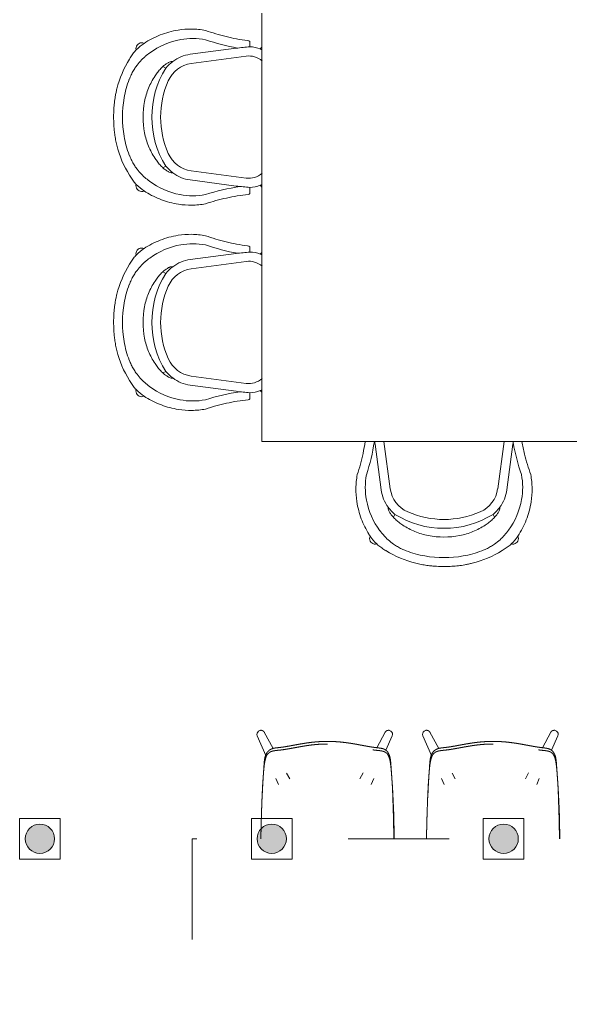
# Model space of a CAD drawing. Header units: millimetres. Extents: x 1680 to 166026, y 35966 to 91121.
# Drawn here: x 129129 to 130792, y 48189 to 51140 of the extents above; entities that cross this region are included whole.
import ezdxf

# ---------------------------------------------------------------- set-up
doc = ezdxf.new("R2010")
doc.units = ezdxf.units.MM
doc.linetypes.add('IMPORT-ACAD_ISO03W100', pattern=[762, 304.8, -457.2])
for name, color, linetype, lineweight in [('A-GENM', 13, 'Continuous', 18), ('G-IMPT', 8, 'Continuous', 18), ('I-Furn', 252, 'Continuous', 13)]:
    doc.layers.add(name, color=color, linetype=linetype, lineweight=lineweight)

# ---------------------------------------------------------------- blocks, each defined once
blk = doc.blocks.new('plan')
at = {"layer": 'A-GENM', "color": 252, "linetype": 'IMPORT-ACAD_ISO03W100', "lineweight": 20, "true_color": 0x939598}
for p, q in [((500827.8, -209973.4), (500827.4, -209977.5)), ((500829.6, -209969.7), (500827.8, -209973.4)), ((500832.5, -209966.7), (500829.6, -209969.7)), ((500836.2, -209965), (500832.5, -209966.7)), ((501231.8, -209966.7), (501228, -209965)), ((501234.7, -209969.7), (501231.8, -209966.7)), ((501236.4, -209973.4), (501234.7, -209969.7)), ((501236.8, -209977.5), (501236.4, -209973.4)), ((501327.8, -209973.4), (501327.4, -209977.5)), ((501329.6, -209969.7), (501327.8, -209973.4)), ((501332.5, -209966.7), (501329.6, -209969.7)), ((501336.2, -209965), (501332.5, -209966.7)), ((501731.8, -209966.7), (501728, -209965)), ((501734.7, -209969.7), (501731.8, -209966.7)), ((501736.4, -209973.4), (501734.7, -209969.7)), ((501736.8, -209977.5), (501736.4, -209973.4)), ((500827.4, -209977.5), (500828.5, -209981.5)), ((501235.8, -209981.5), (501236.8, -209977.5)), ((501327.4, -209977.5), (501328.5, -209981.5)), ((501735.8, -209981.5), (501736.8, -209977.5)), ((502932.1, -210292.2), (500632.1, -210292.2)), ((500632.1, -210292.2), (500632.1, -210892.2))]:
    blk.add_line(p, q, dxfattribs=at)
for points, knots in [([(500836.2, -209965), (500837.6, -209964.6), (500839.7, -209964.4), (500842.4, -209964.9), (500844.4, -209965.6), (500846.2, -209966.6), (500847.8, -209967.9), (500849.2, -209969.5), (500849.9, -209970.7), (500850.1, -209971.4)], [0, 0, 0, 0, 0.1111111, 0.1666667, 0.2222222, 0.2777778, 0.3333333, 0.3888889, 0.4444444, 0.4444444, 0.4444444, 0.4444444]), ([(501214.1, -209971.4), (501214.4, -209970.7), (501215.1, -209969.5), (501216.4, -209967.9), (501218.1, -209966.6), (501219.9, -209965.6), (501221.8, -209964.9), (501224.6, -209964.4), (501226.7, -209964.6), (501228, -209965)], [0.5555556, 0.5555556, 0.5555556, 0.5555556, 0.6111111, 0.6666667, 0.7222222, 0.7777778, 0.8333333, 0.8888889, 1, 1, 1, 1]), ([(501336.2, -209965), (501337.6, -209964.6), (501339.7, -209964.4), (501342.4, -209964.9), (501344.4, -209965.6), (501346.2, -209966.6), (501347.8, -209967.9), (501349.2, -209969.5), (501349.9, -209970.7), (501350.1, -209971.4)], [0, 0, 0, 0, 0.1111111, 0.1666667, 0.2222222, 0.2777778, 0.3333333, 0.3888889, 0.4444444, 0.4444444, 0.4444444, 0.4444444]), ([(501714.1, -209971.4), (501714.4, -209970.7), (501715.1, -209969.5), (501716.4, -209967.9), (501718.1, -209966.6), (501719.9, -209965.6), (501721.8, -209964.9), (501724.6, -209964.4), (501726.7, -209964.6), (501728, -209965)], [0.5555556, 0.5555556, 0.5555556, 0.5555556, 0.6111111, 0.6666667, 0.7222222, 0.7777778, 0.8333333, 0.8888889, 1, 1, 1, 1]), ([(500847, -210097.3), (500847, -210096.9), (500847.2, -210094.4), (500847.5, -210089.8), (500847.9, -210083.4), (500848.3, -210077.4), (500848.7, -210071.4), (500849, -210065), (500849.6, -210058.6), (500850.4, -210052.4), (500851.5, -210047), (500852.8, -210042.1), (500854.4, -210038), (500856.1, -210034.4), (500857.9, -210031.5), (500859.8, -210029.2), (500861.7, -210027.2), (500863.3, -210025.8), (500864.5, -210024.8), (500865.7, -210023.9), (500867.3, -210022.9), (500868.8, -210022.1), (500870, -210021.5), (500871, -210021.1), (500872, -210020.7), (500873.3, -210020.2), (500874.9, -210019.7), (500877, -210019.1), (500879.2, -210018.6), (500881.6, -210018.2), (500884.1, -210017.8), (500886.4, -210017.5), (500888.3, -210017.3), (500889.8, -210017.1), (500891.3, -210017), (500893.4, -210016.7), (500896.1, -210016.4), (500899.6, -210016), (500903.3, -210015.6), (500907.4, -210015), (500911.7, -210014.3), (500916.3, -210013.5), (500920.3, -210012.8), (500923.6, -210012.3), (500927, -210011.7), (500931.5, -210010.9), (500936.1, -210010), (500939.8, -210009.3), (500942.6, -210008.8), (500945.4, -210008.3), (500949.2, -210007.6), (500954.1, -210006.7), (500959, -210005.8), (500963, -210005.2), (500966, -210004.7), (500969, -210004.2), (500973.1, -210003.5), (500978.1, -210002.8), (500984.3, -210001.9), (500990.5, -210001.1), (500996.7, -210000.4), (501005, -209999.6), (501015.4, -209998.8), (501027.9, -209998.2), (501036.2, -209998.1), (501040.4, -209998.1)], [0.5819017, 0.5819017, 0.5819017, 0.5819017, 0.5833333, 0.5909091, 0.5984848, 0.6060606, 0.6136364, 0.6212121, 0.6287879, 0.6363636, 0.6439394, 0.6515152, 0.6590909, 0.6666667, 0.6742424, 0.6818182, 0.6893939, 0.6969697, 0.7007576, 0.7045455, 0.7121212, 0.719697, 0.7234848, 0.7272727, 0.7310606, 0.7348485, 0.7424242, 0.75, 0.7575758, 0.7651515, 0.7727273, 0.780303, 0.7840909, 0.7878788, 0.7916667, 0.7954545, 0.8030303, 0.8106061, 0.8181818, 0.8257576, 0.8333333, 0.8409091, 0.8484848, 0.8522727, 0.8560606, 0.8636364, 0.8712121, 0.875, 0.8787879, 0.8825758, 0.8863636, 0.8939394, 0.9015152, 0.905303, 0.9090909, 0.9128788, 0.9166667, 0.9242424, 0.9318182, 0.9393939, 0.9469697, 0.9545455, 0.969697, 0.9848485, 1, 1, 1, 1]), ([(501040.4, -209998.1), (501044.9, -209998.1), (501053.7, -209998.3), (501067, -209998.9), (501078.1, -209999.8), (501086.9, -210000.7), (501093.5, -210001.5), (501100.1, -210002.4), (501106.6, -210003.3), (501112, -210004.1), (501116.3, -210004.8), (501119.5, -210005.4), (501122.6, -210005.9), (501126.8, -210006.6), (501132, -210007.6), (501137.1, -210008.5), (501141.1, -210009.3), (501144, -210009.8), (501147, -210010.3), (501150.8, -210011.1), (501155.5, -210011.9), (501161, -210012.9), (501166.1, -210013.8), (501170.8, -210014.6), (501175.2, -210015.3), (501178.7, -210015.8), (501181.3, -210016.2), (501183.8, -210016.5), (501186.7, -210016.9), (501190, -210017.2), (501192.6, -210017.5), (501194.6, -210017.7), (501196, -210017.9), (501197.4, -210018.1), (501199.2, -210018.4), (501201.3, -210018.7), (501203.3, -210019.1), (501204.8, -210019.4), (501206, -210019.7), (501207.1, -210020), (501208.5, -210020.5), (501210.3, -210021.1), (501211.9, -210021.9), (501213.2, -210022.6), (501214.2, -210023.2), (501215.2, -210023.8), (501216.6, -210024.7), (501218.2, -210026), (501220.2, -210027.8), (501222.1, -210030.1), (501224, -210033.1), (501226.4, -210037.9), (501228.7, -210044.2), (501230.2, -210052.1), (501231, -210058.7), (501231.6, -210065.5), (501232.1, -210072.2), (501232.5, -210078.5), (501232.9, -210084.4), (501233.1, -210088.2), (501233.2, -210089.9)], [0, 0, 0, 0, 0.016129, 0.0322581, 0.0483871, 0.0564516, 0.0645161, 0.0725806, 0.0806452, 0.0887097, 0.0927419, 0.0967742, 0.1008065, 0.1048387, 0.1129032, 0.1209677, 0.125, 0.1290323, 0.1330645, 0.1370968, 0.1451613, 0.1532258, 0.1612903, 0.1693548, 0.1774194, 0.1854839, 0.1895161, 0.1935484, 0.2016129, 0.2096774, 0.2177419, 0.2217742, 0.2258065, 0.2298387, 0.233871, 0.2419355, 0.25, 0.2540323, 0.2580645, 0.2620968, 0.266129, 0.2741935, 0.2822581, 0.2862903, 0.2903226, 0.2943548, 0.2983871, 0.3064516, 0.3145161, 0.3225806, 0.3306452, 0.3387097, 0.3548387, 0.3629032, 0.3709677, 0.3790323, 0.3870968, 0.3951613, 0.4032258, 0.4095603, 0.4095603, 0.4095603, 0.4095603]), ([(501347, -210097.3), (501347, -210096.9), (501347.2, -210094.4), (501347.5, -210089.8), (501347.9, -210083.4), (501348.3, -210077.4), (501348.7, -210071.4), (501349, -210065), (501349.6, -210058.6), (501350.4, -210052.4), (501351.5, -210047), (501352.8, -210042.1), (501354.4, -210038), (501356.1, -210034.4), (501357.9, -210031.5), (501359.8, -210029.2), (501361.7, -210027.2), (501363.3, -210025.8), (501364.5, -210024.8), (501365.7, -210023.9), (501367.3, -210022.9), (501368.8, -210022.1), (501370, -210021.5), (501371, -210021.1), (501372, -210020.7), (501373.3, -210020.2), (501374.9, -210019.7), (501377, -210019.1), (501379.2, -210018.6), (501381.6, -210018.2), (501384.1, -210017.8), (501386.4, -210017.5), (501388.3, -210017.3), (501389.8, -210017.1), (501391.3, -210017), (501393.4, -210016.7), (501396.1, -210016.4), (501399.6, -210016), (501403.3, -210015.6), (501407.4, -210015), (501411.7, -210014.3), (501416.3, -210013.5), (501420.3, -210012.8), (501423.6, -210012.3), (501427, -210011.7), (501431.5, -210010.9), (501436.1, -210010), (501439.8, -210009.3), (501442.6, -210008.8), (501445.4, -210008.3), (501449.2, -210007.6), (501454.1, -210006.7), (501459, -210005.8), (501463, -210005.2), (501466, -210004.7), (501469, -210004.2), (501473.1, -210003.5), (501478.1, -210002.8), (501484.3, -210001.9), (501490.5, -210001.1), (501496.7, -210000.4), (501505, -209999.6), (501515.4, -209998.8), (501527.9, -209998.2), (501536.2, -209998.1), (501540.4, -209998.1)], [0.5819017, 0.5819017, 0.5819017, 0.5819017, 0.5833333, 0.5909091, 0.5984848, 0.6060606, 0.6136364, 0.6212121, 0.6287879, 0.6363636, 0.6439394, 0.6515152, 0.6590909, 0.6666667, 0.6742424, 0.6818182, 0.6893939, 0.6969697, 0.7007576, 0.7045455, 0.7121212, 0.719697, 0.7234848, 0.7272727, 0.7310606, 0.7348485, 0.7424242, 0.75, 0.7575758, 0.7651515, 0.7727273, 0.780303, 0.7840909, 0.7878788, 0.7916667, 0.7954545, 0.8030303, 0.8106061, 0.8181818, 0.8257576, 0.8333333, 0.8409091, 0.8484848, 0.8522727, 0.8560606, 0.8636364, 0.8712121, 0.875, 0.8787879, 0.8825758, 0.8863636, 0.8939394, 0.9015152, 0.905303, 0.9090909, 0.9128788, 0.9166667, 0.9242424, 0.9318182, 0.9393939, 0.9469697, 0.9545455, 0.969697, 0.9848485, 1, 1, 1, 1]), ([(501540.4, -209998.1), (501544.9, -209998.1), (501553.7, -209998.3), (501567, -209998.9), (501578.1, -209999.8), (501586.9, -210000.7), (501593.5, -210001.5), (501600.1, -210002.4), (501606.6, -210003.3), (501612, -210004.1), (501616.3, -210004.8), (501619.5, -210005.4), (501622.6, -210005.9), (501626.8, -210006.6), (501632, -210007.6), (501637.1, -210008.5), (501641.1, -210009.3), (501644, -210009.8), (501647, -210010.3), (501650.8, -210011.1), (501655.5, -210011.9), (501661, -210012.9), (501666.1, -210013.8), (501670.8, -210014.6), (501675.2, -210015.3), (501678.7, -210015.8), (501681.3, -210016.2), (501683.8, -210016.5), (501686.7, -210016.9), (501690, -210017.2), (501692.6, -210017.5), (501694.6, -210017.7), (501696, -210017.9), (501697.4, -210018.1), (501699.2, -210018.4), (501701.3, -210018.7), (501703.3, -210019.1), (501704.8, -210019.4), (501706, -210019.7), (501707.1, -210020), (501708.5, -210020.5), (501710.3, -210021.1), (501711.9, -210021.9), (501713.2, -210022.6), (501714.2, -210023.2), (501715.2, -210023.8), (501716.6, -210024.7), (501718.2, -210026), (501720.2, -210027.8), (501722.1, -210030.1), (501724, -210033.1), (501726.4, -210037.9), (501728.7, -210044.2), (501730.2, -210052.1), (501731, -210058.7), (501731.6, -210065.5), (501732.1, -210072.2), (501732.5, -210078.5), (501732.9, -210084.4), (501733.1, -210088.2), (501733.2, -210089.9)], [0, 0, 0, 0, 0.016129, 0.0322581, 0.0483871, 0.0564516, 0.0645161, 0.0725806, 0.0806452, 0.0887097, 0.0927419, 0.0967742, 0.1008065, 0.1048387, 0.1129032, 0.1209677, 0.125, 0.1290323, 0.1330645, 0.1370968, 0.1451613, 0.1532258, 0.1612903, 0.1693548, 0.1774194, 0.1854839, 0.1895161, 0.1935484, 0.2016129, 0.2096774, 0.2177419, 0.2217742, 0.2258065, 0.2298387, 0.233871, 0.2419355, 0.25, 0.2540323, 0.2580645, 0.2620968, 0.266129, 0.2741935, 0.2822581, 0.2862903, 0.2903226, 0.2943548, 0.2983871, 0.3064516, 0.3145161, 0.3225806, 0.3306452, 0.3387097, 0.3548387, 0.3629032, 0.3709677, 0.3790323, 0.3870968, 0.3951613, 0.4032258, 0.4095603, 0.4095603, 0.4095603, 0.4095603]), ([(501040.4, -210006), (501036.3, -210006), (501028, -210006.2), (501015.7, -210006.7), (501005.4, -210007.5), (500997.2, -210008.4), (500992.1, -210008.9), (500988.1, -210009.4), (500984, -210010), (500979, -210010.7), (500974, -210011.5), (500970, -210012.1), (500967, -210012.6), (500964.1, -210013.1), (500960.2, -210013.7), (500955.3, -210014.6), (500950.5, -210015.5), (500947.2, -210016.1), (500945.4, -210016.4), (500943.5, -210016.8), (500941.2, -210017.2), (500937.5, -210017.9), (500933, -210018.7), (500927.7, -210019.6), (500922.7, -210020.5), (500917.9, -210021.4), (500913.2, -210022.1), (500908.8, -210022.8), (500904.6, -210023.4), (500900.7, -210023.9), (500897, -210024.3), (500894.1, -210024.6), (500891.9, -210024.8), (500890.3, -210025), (500888.8, -210025.2), (500886.8, -210025.4), (500884.4, -210025.6), (500882.2, -210025.9), (500880.5, -210026.2), (500879.3, -210026.4), (500878.1, -210026.6), (500876.6, -210026.9), (500874.8, -210027.3), (500873.1, -210027.8), (500871.7, -210028.2), (500870.7, -210028.6), (500869.8, -210029), (500868.5, -210029.5), (500867, -210030.3), (500865.5, -210031.2), (500864.3, -210032.1), (500863.4, -210032.8), (500862.5, -210033.6), (500861.2, -210034.7), (500859.7, -210036.3), (500857.9, -210038.6), (500856.2, -210041.5), (500854.7, -210045.4), (500853.3, -210050), (500852, -210055.2), (500850.9, -210060.6), (500849.9, -210066.3), (500849.1, -210072.5), (500848.5, -210078.8), (500847.8, -210085), (500847.3, -210091.2), (500846.7, -210099.4), (500846.1, -210109.7), (500845.3, -210121.8), (500844.6, -210133.9), (500844.1, -210146.2), (500843.4, -210162.7), (500842.6, -210183.2), (500841.9, -210207.8), (500841.4, -210228.3), (500841, -210244.5), (500840.7, -210256.7), (500840.4, -210266.9), (500840.2, -210275), (500840.1, -210281.2), (500840, -210286.9), (500839.9, -210290.6), (500839.9, -210292.2)], [0, 0, 0, 0, 0.0151515, 0.030303, 0.0454545, 0.0530303, 0.0606061, 0.0643939, 0.0681818, 0.0757576, 0.0833333, 0.0871212, 0.0909091, 0.094697, 0.0984848, 0.1060606, 0.1136364, 0.1174242, 0.1193182, 0.1212121, 0.125, 0.1287879, 0.1363636, 0.1439394, 0.1515152, 0.1590909, 0.1666667, 0.1742424, 0.1818182, 0.1893939, 0.1969697, 0.2045455, 0.2083333, 0.2121212, 0.2159091, 0.219697, 0.2272727, 0.2348485, 0.2386364, 0.2424242, 0.2462121, 0.25, 0.2575758, 0.2651515, 0.2689394, 0.2727273, 0.2765152, 0.280303, 0.2878788, 0.2954545, 0.2992424, 0.3030303, 0.3068182, 0.3106061, 0.3181818, 0.3257576, 0.3333333, 0.3409091, 0.3484848, 0.3560606, 0.3636364, 0.3712121, 0.3787879, 0.3863636, 0.3939394, 0.4015152, 0.4090909, 0.4242424, 0.4393939, 0.4545455, 0.469697, 0.4848485, 0.5151515, 0.5454545, 0.5757576, 0.5909091, 0.6060606, 0.6212121, 0.6287879, 0.6363636, 0.6439394, 0.6496598, 0.6496598, 0.6496598, 0.6496598]), ([(501240.8, -210292.2), (501240.8, -210291.1), (501240.8, -210287.7), (501240.7, -210282.2), (501240.5, -210273.4), (501240.2, -210262.5), (501240, -210249.4), (501239.6, -210232), (501239, -210210.2), (501238.2, -210184), (501237.5, -210162.3), (501236.8, -210144.7), (501236.2, -210131.5), (501235.3, -210118.2), (501234.3, -210105), (501233.7, -210094.4), (501233, -210085.9), (501232.4, -210079.6), (501231.6, -210072.9), (501230.8, -210066.1), (501229.9, -210059.6), (501228.7, -210053.8), (501227.3, -210048.8), (501225.6, -210044.3), (501224.1, -210041.1), (501222.9, -210038.8), (501222, -210037.3), (501221.1, -210036), (501219.9, -210034.6), (501218.3, -210033.2), (501216.7, -210032.1), (501215.4, -210031.2), (501214.4, -210030.6), (501213.4, -210030.1), (501212.1, -210029.4), (501210.4, -210028.7), (501208.7, -210028.1), (501207.2, -210027.7), (501206.1, -210027.4), (501204.9, -210027.1), (501203.3, -210026.8), (501201.2, -210026.4), (501199, -210026.1), (501197.1, -210025.9), (501195.7, -210025.8), (501194.1, -210025.6), (501192, -210025.4), (501189.3, -210025.1), (501185.8, -210024.7), (501182, -210024.3), (501178, -210023.7), (501173.7, -210023.1), (501169.2, -210022.4), (501164.5, -210021.6), (501159.4, -210020.7), (501153.9, -210019.7), (501149.3, -210018.9), (501145.5, -210018.2), (501142.6, -210017.6), (501139.7, -210017.1), (501135.7, -210016.4), (501130.7, -210015.4), (501125.6, -210014.5), (501121.5, -210013.8), (501118.4, -210013.3), (501115.2, -210012.7), (501111, -210012), (501105.7, -210011.2), (501099.3, -210010.3), (501092.8, -210009.4), (501086.3, -210008.6), (501077.6, -210007.7), (501066.7, -210006.8), (501053.6, -210006.2), (501044.8, -210006.1), (501040.4, -210006)], [0.3505219, 0.3505219, 0.3505219, 0.3505219, 0.3548387, 0.3629032, 0.3709677, 0.3870968, 0.4032258, 0.4193548, 0.4516129, 0.483871, 0.516129, 0.5322581, 0.5483871, 0.5645161, 0.5806452, 0.5967742, 0.6048387, 0.6129032, 0.6209677, 0.6290323, 0.6370968, 0.6451613, 0.6532258, 0.6612903, 0.6693548, 0.6733871, 0.6774194, 0.6814516, 0.6854839, 0.6935484, 0.7016129, 0.7056452, 0.7096774, 0.7137097, 0.7177419, 0.7258065, 0.733871, 0.7379032, 0.7419355, 0.7459677, 0.75, 0.7580645, 0.766129, 0.7701613, 0.7741935, 0.7782258, 0.7822581, 0.7903226, 0.7983871, 0.8064516, 0.8145161, 0.8225806, 0.8306452, 0.8387097, 0.8467742, 0.8548387, 0.8629032, 0.8669355, 0.8709677, 0.875, 0.8790323, 0.8870968, 0.8951613, 0.8991935, 0.9032258, 0.9072581, 0.9112903, 0.9193548, 0.9274194, 0.9354839, 0.9435484, 0.9516129, 0.9677419, 0.983871, 1, 1, 1, 1]), ([(501540.4, -210006), (501536.3, -210006), (501528, -210006.2), (501515.7, -210006.7), (501505.4, -210007.5), (501497.2, -210008.4), (501492.1, -210008.9), (501488.1, -210009.4), (501484, -210010), (501479, -210010.7), (501474, -210011.5), (501470, -210012.1), (501467, -210012.6), (501464.1, -210013.1), (501460.2, -210013.7), (501455.3, -210014.6), (501450.5, -210015.5), (501447.2, -210016.1), (501445.4, -210016.4), (501443.5, -210016.8), (501441.2, -210017.2), (501437.5, -210017.9), (501433, -210018.7), (501427.7, -210019.6), (501422.7, -210020.5), (501417.9, -210021.4), (501413.2, -210022.1), (501408.8, -210022.8), (501404.6, -210023.4), (501400.7, -210023.9), (501397, -210024.3), (501394.1, -210024.6), (501391.9, -210024.8), (501390.3, -210025), (501388.8, -210025.2), (501386.8, -210025.4), (501384.4, -210025.6), (501382.2, -210025.9), (501380.5, -210026.2), (501379.3, -210026.4), (501378.1, -210026.6), (501376.6, -210026.9), (501374.8, -210027.3), (501373.1, -210027.8), (501371.7, -210028.2), (501370.7, -210028.6), (501369.8, -210029), (501368.5, -210029.5), (501367, -210030.3), (501365.5, -210031.2), (501364.3, -210032.1), (501363.4, -210032.8), (501362.5, -210033.6), (501361.2, -210034.7), (501359.7, -210036.3), (501357.9, -210038.6), (501356.2, -210041.5), (501354.7, -210045.4), (501353.3, -210050), (501352, -210055.2), (501350.9, -210060.6), (501349.9, -210066.3), (501349.1, -210072.5), (501348.5, -210078.8), (501347.8, -210085), (501347.3, -210091.2), (501346.7, -210099.4), (501346.1, -210109.7), (501345.3, -210121.8), (501344.6, -210133.9), (501344.1, -210146.2), (501343.4, -210162.7), (501342.6, -210183.2), (501341.9, -210207.8), (501341.4, -210228.3), (501341, -210244.5), (501340.7, -210256.7), (501340.4, -210266.9), (501340.2, -210275), (501340.1, -210281.2), (501340, -210286.9), (501339.9, -210290.6), (501339.9, -210292.2)], [0, 0, 0, 0, 0.0151515, 0.030303, 0.0454545, 0.0530303, 0.0606061, 0.0643939, 0.0681818, 0.0757576, 0.0833333, 0.0871212, 0.0909091, 0.094697, 0.0984848, 0.1060606, 0.1136364, 0.1174242, 0.1193182, 0.1212121, 0.125, 0.1287879, 0.1363636, 0.1439394, 0.1515152, 0.1590909, 0.1666667, 0.1742424, 0.1818182, 0.1893939, 0.1969697, 0.2045455, 0.2083333, 0.2121212, 0.2159091, 0.219697, 0.2272727, 0.2348485, 0.2386364, 0.2424242, 0.2462121, 0.25, 0.2575758, 0.2651515, 0.2689394, 0.2727273, 0.2765152, 0.280303, 0.2878788, 0.2954545, 0.2992424, 0.3030303, 0.3068182, 0.3106061, 0.3181818, 0.3257576, 0.3333333, 0.3409091, 0.3484848, 0.3560606, 0.3636364, 0.3712121, 0.3787879, 0.3863636, 0.3939394, 0.4015152, 0.4090909, 0.4242424, 0.4393939, 0.4545455, 0.469697, 0.4848485, 0.5151515, 0.5454545, 0.5757576, 0.5909091, 0.6060606, 0.6212121, 0.6287879, 0.6363636, 0.6439394, 0.6496598, 0.6496598, 0.6496598, 0.6496598]), ([(501740.8, -210292.2), (501740.8, -210291.1), (501740.8, -210287.7), (501740.7, -210282.2), (501740.5, -210273.4), (501740.2, -210262.5), (501740, -210249.4), (501739.6, -210232), (501739, -210210.2), (501738.2, -210184), (501737.5, -210162.3), (501736.8, -210144.7), (501736.2, -210131.5), (501735.3, -210118.2), (501734.3, -210105), (501733.7, -210094.4), (501733, -210085.9), (501732.4, -210079.6), (501731.6, -210072.9), (501730.8, -210066.1), (501729.9, -210059.6), (501728.7, -210053.8), (501727.3, -210048.8), (501725.6, -210044.3), (501724.1, -210041.1), (501722.9, -210038.8), (501722, -210037.3), (501721.1, -210036), (501719.9, -210034.6), (501718.3, -210033.2), (501716.7, -210032.1), (501715.4, -210031.2), (501714.4, -210030.6), (501713.4, -210030.1), (501712.1, -210029.4), (501710.4, -210028.7), (501708.7, -210028.1), (501707.2, -210027.7), (501706.1, -210027.4), (501704.9, -210027.1), (501703.3, -210026.8), (501701.2, -210026.4), (501699, -210026.1), (501697.1, -210025.9), (501695.7, -210025.8), (501694.1, -210025.6), (501692, -210025.4), (501689.3, -210025.1), (501685.8, -210024.7), (501682, -210024.3), (501678, -210023.7), (501673.7, -210023.1), (501669.2, -210022.4), (501664.5, -210021.6), (501659.4, -210020.7), (501653.9, -210019.7), (501649.3, -210018.9), (501645.5, -210018.2), (501642.6, -210017.6), (501639.7, -210017.1), (501635.7, -210016.4), (501630.7, -210015.4), (501625.6, -210014.5), (501621.5, -210013.8), (501618.4, -210013.3), (501615.2, -210012.7), (501611, -210012), (501605.7, -210011.2), (501599.3, -210010.3), (501592.8, -210009.4), (501586.3, -210008.6), (501577.6, -210007.7), (501566.7, -210006.8), (501553.6, -210006.2), (501544.8, -210006.1), (501540.4, -210006)], [0.3505219, 0.3505219, 0.3505219, 0.3505219, 0.3548387, 0.3629032, 0.3709677, 0.3870968, 0.4032258, 0.4193548, 0.4516129, 0.483871, 0.516129, 0.5322581, 0.5483871, 0.5645161, 0.5806452, 0.5967742, 0.6048387, 0.6129032, 0.6209677, 0.6290323, 0.6370968, 0.6451613, 0.6532258, 0.6612903, 0.6693548, 0.6733871, 0.6774194, 0.6814516, 0.6854839, 0.6935484, 0.7016129, 0.7056452, 0.7096774, 0.7137097, 0.7177419, 0.7258065, 0.733871, 0.7379032, 0.7419355, 0.7459677, 0.75, 0.7580645, 0.766129, 0.7701613, 0.7741935, 0.7782258, 0.7822581, 0.7903226, 0.7983871, 0.8064516, 0.8145161, 0.8225806, 0.8306452, 0.8387097, 0.8467742, 0.8548387, 0.8629032, 0.8669355, 0.8709677, 0.875, 0.8790323, 0.8870968, 0.8951613, 0.8991935, 0.9032258, 0.9072581, 0.9112903, 0.9193548, 0.9274194, 0.9354839, 0.9435484, 0.9516129, 0.9677419, 0.983871, 1, 1, 1, 1]), ([(500839.2, -210292.3), (500839.2, -210291), (500839.3, -210287.6), (500839.4, -210282.1), (500839.5, -210275.7), (500839.7, -210269.5), (500839.9, -210261.3), (500840.2, -210251.1), (500840.5, -210238.7), (500840.9, -210222.1), (500841.6, -210201.4), (500842.3, -210180.7), (500843, -210164.1), (500843.6, -210151.6), (500844.2, -210139), (500844.8, -210126.6), (500845.5, -210117), (500845.9, -210111.4), (500846, -210109.8)], [0.3440701, 0.3440701, 0.3440701, 0.3440701, 0.3484848, 0.3560606, 0.3636364, 0.3712121, 0.3787879, 0.3939394, 0.4090909, 0.4242424, 0.4545455, 0.4848485, 0.5, 0.5151515, 0.530303, 0.5454545, 0.5606061, 0.5666753, 0.5666753, 0.5666753, 0.5666753]), ([(501235.4, -210118.3), (501235.5, -210120.3), (501236, -210126.9), (501236.6, -210137.7), (501237.4, -210150.9), (501238, -210164.2), (501238.6, -210177.5), (501239.3, -210190.7), (501240, -210208.2), (501240.8, -210225.9), (501241.1, -210243.6), (501241.2, -210256.9), (501241.4, -210268), (501241.5, -210276.8), (501241.5, -210283.4), (501241.6, -210288.6), (501241.6, -210291.5), (501241.6, -210292.2)], [0.4440972, 0.4440972, 0.4440972, 0.4440972, 0.4516129, 0.4677419, 0.483871, 0.5, 0.516129, 0.5322581, 0.5483871, 0.5806452, 0.5967742, 0.6129032, 0.6290323, 0.6370968, 0.6451613, 0.6532258, 0.6558587, 0.6558587, 0.6558587, 0.6558587]), ([(501339.2, -210292.3), (501339.2, -210291), (501339.3, -210287.6), (501339.4, -210282.1), (501339.5, -210275.7), (501339.7, -210269.5), (501339.9, -210261.3), (501340.2, -210251.1), (501340.5, -210238.7), (501340.9, -210222.1), (501341.6, -210201.4), (501342.3, -210180.7), (501343, -210164.1), (501343.6, -210151.6), (501344.2, -210139), (501344.8, -210126.6), (501345.5, -210117), (501345.9, -210111.4), (501346, -210109.8)], [0.3440701, 0.3440701, 0.3440701, 0.3440701, 0.3484848, 0.3560606, 0.3636364, 0.3712121, 0.3787879, 0.3939394, 0.4090909, 0.4242424, 0.4545455, 0.4848485, 0.5, 0.5151515, 0.530303, 0.5454545, 0.5606061, 0.5666753, 0.5666753, 0.5666753, 0.5666753]), ([(501735.4, -210118.3), (501735.5, -210120.3), (501736, -210126.9), (501736.6, -210137.7), (501737.4, -210150.9), (501738, -210164.2), (501738.6, -210177.5), (501739.3, -210190.7), (501740, -210208.2), (501740.8, -210225.9), (501741.1, -210243.6), (501741.2, -210256.9), (501741.4, -210268), (501741.5, -210276.8), (501741.5, -210283.4), (501741.6, -210288.6), (501741.6, -210291.5), (501741.6, -210292.2)], [0.4440972, 0.4440972, 0.4440972, 0.4440972, 0.4516129, 0.4677419, 0.483871, 0.5, 0.516129, 0.5322581, 0.5483871, 0.5806452, 0.5967742, 0.6129032, 0.6290323, 0.6370968, 0.6451613, 0.6532258, 0.6558587, 0.6558587, 0.6558587, 0.6558587])]:
    blk.add_open_spline(points, degree=3, knots=knots, dxfattribs=at)
for points in [[(501234.9, -210111.7), (501234.9, -210112.5), (501235, -210113.4), (501235.1, -210114.2)], [(501734.9, -210111.7), (501734.9, -210112.5), (501735, -210113.4), (501735.1, -210114.2)]]:
    blk.add_open_spline(points, degree=3, dxfattribs=at)
at = {"layer": 'G-IMPT', "color": 252, "lineweight": 20, "true_color": 0x939598}
for p, q in [((500876.4, -210019.5), (500849.7, -209970.6)), ((501189.2, -210017.1), (501214.5, -209970.6)), ((501376.4, -210019.5), (501349.7, -209970.6)), ((501689.2, -210017.1), (501714.5, -209970.6)), ((500854.2, -210040.5), (500828.5, -209981.4)), ((501216.8, -210025), (501235.8, -209981.4)), ((501354.2, -210040.5), (501328.5, -209981.4)), ((501716.8, -210025), (501735.8, -209981.4)), ((500926.3, -210111.3), (500916.7, -210093.7)), ((501138, -210111.3), (501147.7, -210093.4)), ((501426.3, -210111.3), (501416.7, -210093.7)), ((501638, -210111.3), (501647.7, -210093.4)), ((500892.3, -210127.9), (500884.5, -210109.9)), ((501171.9, -210127.9), (501179.9, -210109.7)), ((501235.1, -210114.3), (501234.9, -210112.6)), ((501392.3, -210127.9), (501384.5, -210109.9)), ((501671.9, -210127.9), (501679.9, -210109.7)), ((501735.1, -210114.3), (501734.9, -210112.6))]:
    blk.add_line(p, q, dxfattribs=at)
at = {"layer": 'I-Furn', "color": 252, "lineweight": 20, "true_color": 0x939598}
for p, q in [((500842.1, -205892.2), (500842.1, -209092.2)), ((500764.6, -207904.1), (500625.8, -207922.4)), ((500806.4, -207899.8), (500806.4, -207884)), ((500842.1, -207901.1), (500837.2, -207906.3)), ((500794.9, -207927.9), (500629.2, -207950.2)), ((500552.1, -207964.3), (500543.4, -207959.4)), ((500543.4, -208265.1), (500552.1, -208260.2)), ((500629.2, -208274.3), (500794.9, -208296.6)), ((500764.6, -208320.3), (500625.8, -208302.1)), ((500837.2, -208318.2), (500842.1, -208323.4)), ((500806.4, -208342.9), (500806.4, -208324.7)), ((500764.6, -208524.1), (500625.8, -208542.4)), ((500806.4, -208519.8), (500806.4, -208504)), ((500842.1, -208521.1), (500837.2, -208526.3)), ((500794.9, -208547.9), (500629.2, -208570.2)), ((500552.1, -208584.3), (500543.4, -208579.4)), ((500543.4, -208885.1), (500552.1, -208880.2)), ((500629.2, -208894.3), (500794.9, -208916.6)), ((500764.6, -208940.3), (500625.8, -208922.1)), ((500837.2, -208938.2), (500842.1, -208943.4)), ((500806.4, -208962.9), (500806.4, -208944.7)), ((500842.1, -209092.2), (501942.1, -209092.2)), ((501184, -209099.7), (501202.3, -209238.5)), ((501230.1, -209235.2), (501210.8, -209092.2)), ((501573.4, -209092.2), (501554.2, -209235.2)), ((501600.2, -209099.7), (501581.9, -209238.5)), ((501239.2, -209321), (501244.1, -209312.2)), ((501540.1, -209312.2), (501544.9, -209321))]:
    blk.add_line(p, q, dxfattribs=at)
for centre, radius, start, end in [((500479.2, -207904.7), 17, 90, 195.0417), ((500479.2, -207904.7), 17, 64.7377, 90), ((500865.3, -208668.3), 770.7, 94.3794, 97.5045), ((500793.9, -207906.2), 25.5, 60.6526, 79.3474), ((500804.6, -207984), 84.2, 67.2466, 88.7534), ((500806.3, -207983), 82.6, 64.1875, 68.0915), ((500712.9, -208103.8), 317.8, 148.2906, 166.0178), ((500640.2, -208031.8), 110.3, 97.5045, 127.439), ((500791.1, -208112.3), 281.1, 148.2284, 211.7716), ((500656.7, -208052.7), 137, 127.5736, 139.7632), ((500712.9, -208103.8), 290.8, 158.6129, 170.1803), ((500760, -208112.2), 338.6, 170.1369, 189.8631), ((500712.9, -208120.6), 290.8, 189.8197, 201.3871), ((500712.9, -208120.6), 317.8, 193.9821, 211.6855), ((500640.7, -208188.3), 114.1, 219.0747, 233.7042), ((500640.2, -208192.7), 110.3, 232.561, 262.4955), ((500479.2, -208319.8), 17, 164.9471, 270), ((500865.3, -207556.2), 770.7, 262.4955, 265.6206), ((500804.6, -208240.5), 84.2, 271.2466, 292.7534), ((500807.6, -208242), 81.5, 291.1779, 295.1859), ((500479.2, -208319.8), 17, 270, 295.1257), ((500800.3, -208338.2), 7.68, 276.4311, 322.5062), ((500479.2, -208524.7), 17, 90, 195.0417), ((500479.2, -208524.7), 17, 64.7377, 90), ((500865.3, -209288.3), 770.7, 94.3794, 97.5045), ((500793.9, -208526.2), 25.5, 60.6526, 79.3474), ((500804.6, -208604), 84.2, 67.2466, 88.7534), ((500806.3, -208603), 82.6, 64.1875, 68.0915), ((500712.9, -208723.8), 317.8, 148.2906, 166.0178), ((500640.2, -208651.8), 110.3, 97.5045, 127.439), ((500791.1, -208732.3), 281.1, 148.2284, 211.7716), ((500656.7, -208672.7), 137, 127.5736, 139.7632), ((500712.9, -208723.8), 290.8, 158.6129, 170.1803), ((500760, -208732.2), 338.6, 170.1369, 189.8631), ((500712.9, -208740.6), 290.8, 189.8197, 201.3871), ((500712.9, -208740.6), 317.8, 193.9821, 211.6855), ((500640.7, -208808.3), 114.1, 219.0747, 233.7042), ((500640.2, -208812.7), 110.3, 232.561, 262.4955), ((500479.2, -208939.8), 17, 164.9471, 270), ((500865.3, -208176.2), 770.7, 262.4955, 265.6206), ((500804.6, -208860.5), 84.2, 271.2466, 292.7534), ((500807.6, -208862), 81.5, 291.1779, 295.1859), ((500479.2, -208939.8), 17, 270, 295.1257), ((500800.3, -208958.2), 7.68, 276.4311, 322.5062), ((501948.1, -208999.1), 770.7, 186.9432, 187.5045), ((500836.1, -208999.1), 770.7, 352.4955, 353.0568), ((501311.7, -209224.1), 110.3, 187.5045, 217.439), ((501472.6, -209224.1), 110.3, 322.561, 352.4955), ((501316, -209223.6), 114.1, 216.2958, 230.9253), ((501451.6, -209207.7), 137, 310.2368, 322.4264), ((501392.1, -209073.3), 281.1, 238.2284, 301.7716), ((501184.6, -209385.2), 17, 154.8743, 180), ((501184.6, -209385.2), 17, 180, 285.0529), ((501599.7, -209385.2), 17, 254.9583, 0), ((501599.7, -209385.2), 17, 0, 25.2623), ((501383.7, -209151.4), 317.8, 238.3145, 256.0179), ((501383.7, -209151.4), 290.8, 248.6129, 260.1803), ((501392.1, -209104.4), 338.6, 260.1369, 279.8631), ((501400.5, -209151.4), 290.8, 279.8197, 291.3871), ((501400.5, -209151.4), 317.8, 283.9822, 301.7094)]:
    blk.add_arc(centre, radius, start, end, dxfattribs=at)
for centre, major_axis, ratio, start_param, end_param in [((500710.8, -208256.4), (-168.7, 361.1), 0.743443, 6.088233, 6.431545), ((500658.6, -208226), (-59.8, 348.3), 0.757502, 6.01024, 6.28875), ((501069.9, -206933.7), (-500, -899.1), 0.784664, 0.138546, 0.261181), ((500477.2, -208003.3), (-65.8, -124.7), 0.478878, 3.871, 4.138428), ((500496.6, -208039.4), (-47, -125.6), 0.50749, 3.86733, 4.228209), ((500751.9, -208322.5), (-201.9, 432), 0.743519, 0.150103, 0.202513), ((500802.9, -207987.4), (0, 60), 0.999391, 5.553271, 6.416879), ((500641.1, -208038.3), (0, 88.9), 0.999391, 0.133693, 1.15785), ((500809.6, -208112.2), (0, 273.1), 0.999391, 1.15785, 1.983742), ((500684, -208112.2), (0, 221.7), 0.904663, 1.355749, 1.785826), ((500641.1, -208186.2), (0, 88.9), 0.999391, 1.983742, 3.007899), ((500485.9, -208189.6), (-55.5, 122.1), 0.437253, 2.022491, 2.374731), ((500802.9, -208237.1), (0, 60), 0.999391, 3.007899, 3.871507), ((500477.2, -208221.2), (-65.8, 124.7), 0.478878, 2.144758, 2.412185), ((500754.3, -207903.1), (-207.1, -429.5), 0.744468, 6.087227, 6.136628), ((500718.4, -207971.9), (-185.9, -352.5), 0.742648, 6.164094, 6.506695), ((501055, -209281.8), (-496.6, 886.1), 0.781135, 5.993716, 6.127059), ((500658.1, -207998.4), (-58.8, -348.5), 0.757664, 6.267187, 6.554051), ((500710.8, -208876.4), (-168.7, 361.1), 0.743443, 6.088233, 6.431545), ((500658.6, -208846), (-59.8, 348.3), 0.757502, 6.01024, 6.28875), ((501069.9, -207553.7), (-500, -899.1), 0.784664, 0.138546, 0.261181), ((500477.2, -208623.3), (-65.8, -124.7), 0.478878, 3.871, 4.138428), ((500496.6, -208659.4), (-47, -125.6), 0.50749, 3.86733, 4.228209), ((500751.9, -208942.5), (-201.9, 432), 0.743519, 0.150103, 0.202513), ((500802.9, -208607.4), (0, 60), 0.999391, 5.553271, 6.416879), ((500641.1, -208658.3), (0, 88.9), 0.999391, 0.133693, 1.15785), ((500809.6, -208732.2), (0, 273.1), 0.999391, 1.15785, 1.983742), ((500684, -208732.2), (0, 221.7), 0.904663, 1.355749, 1.785826), ((500641.1, -208806.2), (0, 88.9), 0.999391, 1.983742, 3.007899), ((500485.9, -208809.6), (-55.5, 122.1), 0.437253, 2.022491, 2.374731), ((500802.9, -208857.1), (0, 60), 0.999391, 3.007899, 3.871507), ((500477.2, -208841.2), (-65.8, 124.7), 0.478878, 2.144758, 2.412185), ((500754.3, -208523.1), (-207.1, -429.5), 0.744468, 6.087227, 6.136628), ((500718.4, -208591.9), (-185.9, -352.5), 0.742648, 6.164094, 6.506695), ((501055, -209901.8), (-496.6, 886.1), 0.781135, 5.993716, 6.127059), ((500658.1, -208618.4), (-58.8, -348.5), 0.757664, 6.267187, 6.554051), ((500222.6, -208809.4), (-886.1, 496.6), 0.781135, 3.297719, 3.425346), ((502570.7, -208794.5), (899.1, 500), 0.784664, 2.880412, 3.003047), ((501505.9, -209206.2), (348.5, 58.8), 0.757664, 2.870727, 3.157591), ((501278.4, -209205.8), (-348.3, 59.8), 0.757502, 3.136028, 3.414538), ((501318.2, -209223.3), (88.9, 0), 0.999391, 3.275286, 4.299443), ((501466, -209223.3), (88.9, 0), 0.999391, 5.125335, 6.149492), ((501247.9, -209153.6), (-361.1, 168.7), 0.743443, 2.993232, 3.336545), ((501532.5, -209146), (352.5, 185.9), 0.742648, 2.918083, 3.260684), ((501392.1, -209054.7), (273.1, 0), 0.999391, 4.299443, 5.125335), ((501283.2, -209387.2), (-124.7, 65.8), 0.478878, 0.729407, 0.996835), ((501601.3, -209110.1), (429.5, 207.1), 0.744468, 3.28815, 3.337551), ((501314.8, -209378.5), (-122.1, 55.5), 0.437253, 0.766862, 1.119102), ((501392.1, -209180.3), (221.7, 0), 0.904663, 4.497359, 4.927436), ((501465, -209367.7), (125.6, 47), 0.50749, 5.196569, 5.557448), ((501181.8, -209112.5), (-432, 201.9), 0.743519, 2.939079, 2.99149), ((501501.1, -209387.2), (124.7, 65.8), 0.478878, 5.28635, 5.553778)]:
    blk.add_ellipse(centre, major_axis=major_axis, ratio=ratio, start_param=start_param, end_param=end_param, dxfattribs=at)
for points in [[(500589.8, -207849.3), (500570.7, -207852.4), (500534.5, -207862.2), (500501.9, -207879.1), (500486.5, -207889.3)], [(500672, -207850.4), (500658.2, -207847.8), (500630.6, -207845.1), (500603.3, -207847.1), (500589.8, -207849.3)], [(500798.6, -207881.1), (500776.8, -207878.1), (500733.9, -207869.9), (500692.4, -207857.6), (500672, -207850.4)], [(500462.8, -207909.1), (500462.2, -207909.7), (500461, -207910.9), (500459.8, -207912.1), (500459.3, -207912.8)], [(500459.3, -207912.8), (500456.3, -207916.5), (500450.5, -207924.2), (500445.2, -207932.5), (500442.6, -207936.8)], [(500546.7, -207956.5), (500543.5, -207959.2), (500537.1, -207965.2), (500528, -207975.9), (500522.3, -207983.7), (500519.7, -207987.7)], [(500573.2, -207944.2), (500572.1, -207943.8), (500569.2, -207943.8), (500562.8, -207945.7), (500555.1, -207949.9), (500549.5, -207954.1), (500546.7, -207956.5)], [(500519.7, -207987.7), (500515.9, -207993.6), (500508.8, -208005.6), (500499.9, -208024.6), (500492.8, -208044.4), (500489.4, -208058), (500488.1, -208064.9)], [(500404.5, -208027.1), (500403.6, -208030.8), (500401.9, -208038.3), (500400.4, -208045.8), (500399.7, -208049.6)], [(500399.7, -208049.6), (500398.6, -208056), (500396.7, -208068.8), (500395.7, -208081.7), (500395.4, -208088.1)], [(500395.4, -208088.1), (500395, -208095.9), (500394.6, -208111.3), (500395, -208126.8), (500395.3, -208134.5)], [(500395.3, -208134.5), (500395.5, -208139.4), (500396.2, -208149.2), (500397.3, -208158.9), (500397.9, -208163.7)], [(500397.9, -208163.7), (500398.7, -208169.4), (500400.6, -208180.6), (500403.1, -208191.9), (500404.6, -208197.4)], [(500488.1, -208159.5), (500489.4, -208166.5), (500492.8, -208180.1), (500499.9, -208199.9), (500508.8, -208218.9), (500515.9, -208230.9), (500519.7, -208236.8)], [(500519.7, -208236.8), (500522.3, -208240.8), (500528, -208248.6), (500537.1, -208259.3), (500543.5, -208265.3), (500546.7, -208268)], [(500442.5, -208287.6), (500445.1, -208291.9), (500450.4, -208300.3), (500456.3, -208308), (500459.3, -208311.7)], [(500573.2, -208280.3), (500572.1, -208280.7), (500569.2, -208280.7), (500562.8, -208278.7), (500555.1, -208274.6), (500549.5, -208270.4), (500546.7, -208268)], [(500459.3, -208311.7), (500459.9, -208312.4), (500461, -208313.6), (500462.2, -208314.8), (500462.8, -208315.4)], [(500486.4, -208335.2), (500487.4, -208335.8), (500489.2, -208337.1), (500491.1, -208338.2), (500492, -208338.7)], [(500492, -208338.7), (500506.8, -208348), (500538.2, -208363.4), (500572.6, -208372.4), (500590.6, -208375.3)], [(500672.1, -208374.1), (500692.9, -208367.2), (500735.2, -208355.5), (500779, -208348.3), (500801.2, -208345.8)], [(500590.6, -208375.3), (500604, -208377.5), (500631, -208379.4), (500658.4, -208376.6), (500672.1, -208374.1)], [(500589.8, -208469.3), (500570.7, -208472.4), (500534.5, -208482.2), (500501.9, -208499.1), (500486.5, -208509.3)], [(500672, -208470.4), (500658.2, -208467.8), (500630.6, -208465.1), (500603.3, -208467.1), (500589.8, -208469.3)], [(500798.6, -208501.1), (500776.8, -208498.1), (500733.9, -208489.9), (500692.4, -208477.6), (500672, -208470.4)], [(500462.8, -208529.1), (500462.2, -208529.7), (500461, -208530.9), (500459.8, -208532.1), (500459.3, -208532.8)], [(500459.3, -208532.8), (500456.3, -208536.5), (500450.5, -208544.2), (500445.2, -208552.5), (500442.6, -208556.8)], [(500546.7, -208576.5), (500543.5, -208579.2), (500537.1, -208585.2), (500528, -208595.9), (500522.3, -208603.7), (500519.7, -208607.7)], [(500573.2, -208564.2), (500572.1, -208563.8), (500569.2, -208563.8), (500562.8, -208565.7), (500555.1, -208569.9), (500549.5, -208574.1), (500546.7, -208576.5)], [(500519.7, -208607.7), (500515.9, -208613.6), (500508.8, -208625.6), (500499.9, -208644.6), (500492.8, -208664.4), (500489.4, -208678), (500488.1, -208684.9)], [(500404.5, -208647.1), (500403.6, -208650.8), (500401.9, -208658.3), (500400.4, -208665.8), (500399.7, -208669.6)], [(500399.7, -208669.6), (500398.6, -208676), (500396.7, -208688.8), (500395.7, -208701.7), (500395.4, -208708.1)], [(500395.4, -208708.1), (500395, -208715.9), (500394.6, -208731.3), (500395, -208746.8), (500395.3, -208754.5)], [(500395.3, -208754.5), (500395.5, -208759.4), (500396.2, -208769.2), (500397.3, -208778.9), (500397.9, -208783.7)], [(500397.9, -208783.7), (500398.7, -208789.4), (500400.6, -208800.6), (500403.1, -208811.9), (500404.6, -208817.4)], [(500488.1, -208779.5), (500489.4, -208786.5), (500492.8, -208800.1), (500499.9, -208819.9), (500508.8, -208838.9), (500515.9, -208850.9), (500519.7, -208856.8)], [(500519.7, -208856.8), (500522.3, -208860.8), (500528, -208868.6), (500537.1, -208879.3), (500543.5, -208885.3), (500546.7, -208888)], [(500442.5, -208907.6), (500445.1, -208911.9), (500450.4, -208920.3), (500456.3, -208928), (500459.3, -208931.7)], [(500573.2, -208900.3), (500572.1, -208900.7), (500569.2, -208900.7), (500562.8, -208898.7), (500555.1, -208894.6), (500549.5, -208890.4), (500546.7, -208888)], [(500459.3, -208931.7), (500459.9, -208932.4), (500461, -208933.6), (500462.2, -208934.8), (500462.8, -208935.4)], [(500486.4, -208955.2), (500487.4, -208955.8), (500489.2, -208957.1), (500491.1, -208958.2), (500492, -208958.7)], [(500492, -208958.7), (500506.8, -208968), (500538.2, -208983.4), (500572.6, -208992.4), (500590.6, -208995.3)], [(500672.1, -208994.1), (500692.9, -208987.2), (500735.2, -208975.5), (500779, -208968.3), (500801.2, -208965.8)], [(500590.6, -208995.3), (500604, -208997.5), (500631, -208999.4), (500658.4, -208996.6), (500672.1, -208994.1)], [(501129, -209273.7), (501126.9, -209260.3), (501125, -209233.3), (501127.8, -209206), (501130.3, -209192.3)], [(501654, -209192.3), (501656.5, -209206.2), (501659.3, -209233.8), (501657.3, -209261.1), (501655.1, -209274.6)], [(501165.6, -209372.4), (501156.3, -209357.5), (501140.9, -209326.2), (501131.9, -209291.8), (501129, -209273.7)], [(501224.1, -209291.2), (501223.7, -209292.3), (501223.7, -209295.2), (501225.6, -209301.5), (501229.8, -209309.3), (501233.9, -209314.8), (501236.3, -209317.7)], [(501560.2, -209291.2), (501560.5, -209292.3), (501560.6, -209295.2), (501558.6, -209301.5), (501554.4, -209309.3), (501550.3, -209314.8), (501547.9, -209317.7)], [(501655.1, -209274.6), (501651.9, -209293.6), (501642.1, -209329.9), (501625.3, -209362.5), (501615.1, -209377.9)], [(501267.6, -209344.6), (501263.5, -209342), (501255.8, -209336.4), (501245.1, -209327.3), (501239.1, -209320.8), (501236.3, -209317.7)], [(501547.9, -209317.7), (501545.2, -209320.8), (501539.2, -209327.3), (501528.5, -209336.4), (501520.7, -209342), (501516.6, -209344.6)], [(501344.8, -209376.3), (501337.9, -209374.9), (501324.3, -209371.6), (501304.4, -209364.5), (501285.5, -209355.5), (501273.5, -209348.5), (501267.6, -209344.6)], [(501516.6, -209344.6), (501510.8, -209348.5), (501498.8, -209355.5), (501479.8, -209364.5), (501460, -209371.6), (501446.4, -209374.9), (501439.4, -209376.3)], [(501169.2, -209377.9), (501168.5, -209377), (501167.3, -209375.1), (501166.2, -209373.3), (501165.6, -209372.4)], [(501192.6, -209405.1), (501192, -209404.5), (501190.7, -209403.3), (501189.6, -209402.2), (501189, -209401.6)], [(501216.8, -209421.9), (501212.4, -209419.3), (501204.1, -209413.9), (501196.3, -209408.1), (501192.6, -209405.1)], [(501591.6, -209405.1), (501587.9, -209408.1), (501580.2, -209413.9), (501571.9, -209419.2), (501567.6, -209421.8)], [(501595.3, -209401.6), (501594.7, -209402.2), (501593.5, -209403.3), (501592.2, -209404.5), (501591.6, -209405.1)], [(501340.7, -209466.4), (501335, -209465.6), (501323.7, -209463.8), (501312.5, -209461.2), (501306.9, -209459.8)], [(501369.8, -209469), (501365, -209468.8), (501355.2, -209468.2), (501345.5, -209467.1), (501340.7, -209466.4)], [(501416.2, -209469), (501408.5, -209469.4), (501393, -209469.8), (501377.6, -209469.4), (501369.8, -209469)], [(501454.8, -209464.7), (501448.4, -209465.8), (501435.6, -209467.6), (501422.7, -209468.7), (501416.2, -209469)], [(501477.3, -209459.8), (501473.6, -209460.7), (501466.1, -209462.5), (501458.6, -209464), (501454.8, -209464.7)]]:
    blk.add_open_spline(points, degree=3, dxfattribs=at)
for points, knots in [([(500442.2, -207997.8), (500443.9, -207993.2), (500446.8, -207986.6), (500451.1, -207977.8), (500455.7, -207969.4), (500459.6, -207963.5), (500462.1, -207959.8)], [0, 0, 0, 0, 0.333333, 0.5, 0.666667, 1, 1, 1, 1]), ([(500462.1, -208264.7), (500459.6, -208261), (500455.7, -208255.1), (500451.1, -208246.7), (500446.8, -208237.9), (500443.9, -208231.3), (500442.2, -208226.7)], [0, 0, 0, 0, 0.333333, 0.5, 0.666667, 1, 1, 1, 1]), ([(500442.2, -208617.8), (500443.9, -208613.2), (500446.8, -208606.6), (500451.1, -208597.8), (500455.7, -208589.4), (500459.6, -208583.5), (500462.1, -208579.8)], [0, 0, 0, 0, 0.333333, 0.5, 0.666667, 1, 1, 1, 1]), ([(500462.1, -208884.7), (500459.6, -208881), (500455.7, -208875.1), (500451.1, -208866.7), (500446.8, -208857.9), (500443.9, -208851.3), (500442.2, -208846.7)], [0, 0, 0, 0, 0.333333, 0.5, 0.666667, 1, 1, 1, 1]), ([(501130.3, -209192.3), (501137.2, -209171.5), (501146.2, -209138.5), (501152.6, -209104.7), (501154.6, -209092.5)], [-1, -1, -1, -1, -0.5, -0.2215259, -0.2215259, -0.2215259, -0.2215259]), ([(501627.5, -209092.5), (501629.8, -209105.2), (501637, -209139), (501646.7, -209172), (501654, -209192.3)], [-0.7940814, -0.7940814, -0.7940814, -0.7940814, -0.5, 0, 0, 0, 0]), ([(501239.7, -209402.2), (501243.4, -209404.8), (501249.3, -209408.6), (501257.7, -209413.3), (501266.4, -209417.5), (501273.1, -209420.5), (501277.7, -209422.2)], [0, 0, 0, 0, 0.333333, 0.5, 0.666667, 1, 1, 1, 1]), ([(501506.6, -209422.2), (501511.1, -209420.5), (501517.8, -209417.5), (501526.5, -209413.3), (501535, -209408.6), (501540.8, -209404.8), (501544.6, -209402.2)], [0, 0, 0, 0, 0.333333, 0.5, 0.666667, 1, 1, 1, 1])]:
    blk.add_open_spline(points, degree=3, knots=knots, dxfattribs=at)
blk = doc.blocks.new('A$C513457DA')
at = {"lineweight": 13}
h = blk.add_hatch(color=20, dxfattribs=at)
h.set_gradient(color1=(255, 63, 0), one_color=1, tint=1, name='SPHERICAL')
h.paths.add_polyline_path([(0, 65.5, 1), (131.1, 65.5, 1)])
at = {"color": 7, "lineweight": 13}
blk.add_circle((65.5, 65.5, 13.2), 65.5, dxfattribs=at)
blk = doc.blocks.new('asdasdasda')
at = {"color": 7, "lineweight": 5}
blk.add_lwpolyline([(61.4, 61.4), (61.4, -61.4), (-61.4, -61.4), (-61.4, 61.4)], close=True, dxfattribs=at)
at = {"color": 7, "lineweight": 13, "xscale": -0.6762847886416495, "yscale": 0.6762847886416495, "zscale": 0.6762847886416495, "rotation": 180}
blk.add_blockref('A$C513457DA', (-44.3, 44.3, -9), dxfattribs=at)

msp = doc.modelspace()

# ---------------------------------------------------------------- block references
for name, p in [('plan', (-370982.2, 258957.2)), ('asdasdasda', (129190, 48665)), ('asdasdasda', (129890, 48665)), ('asdasdasda', (130590, 48665))]:
    msp.add_blockref(name, p)

doc.saveas('drawing.dxf')
